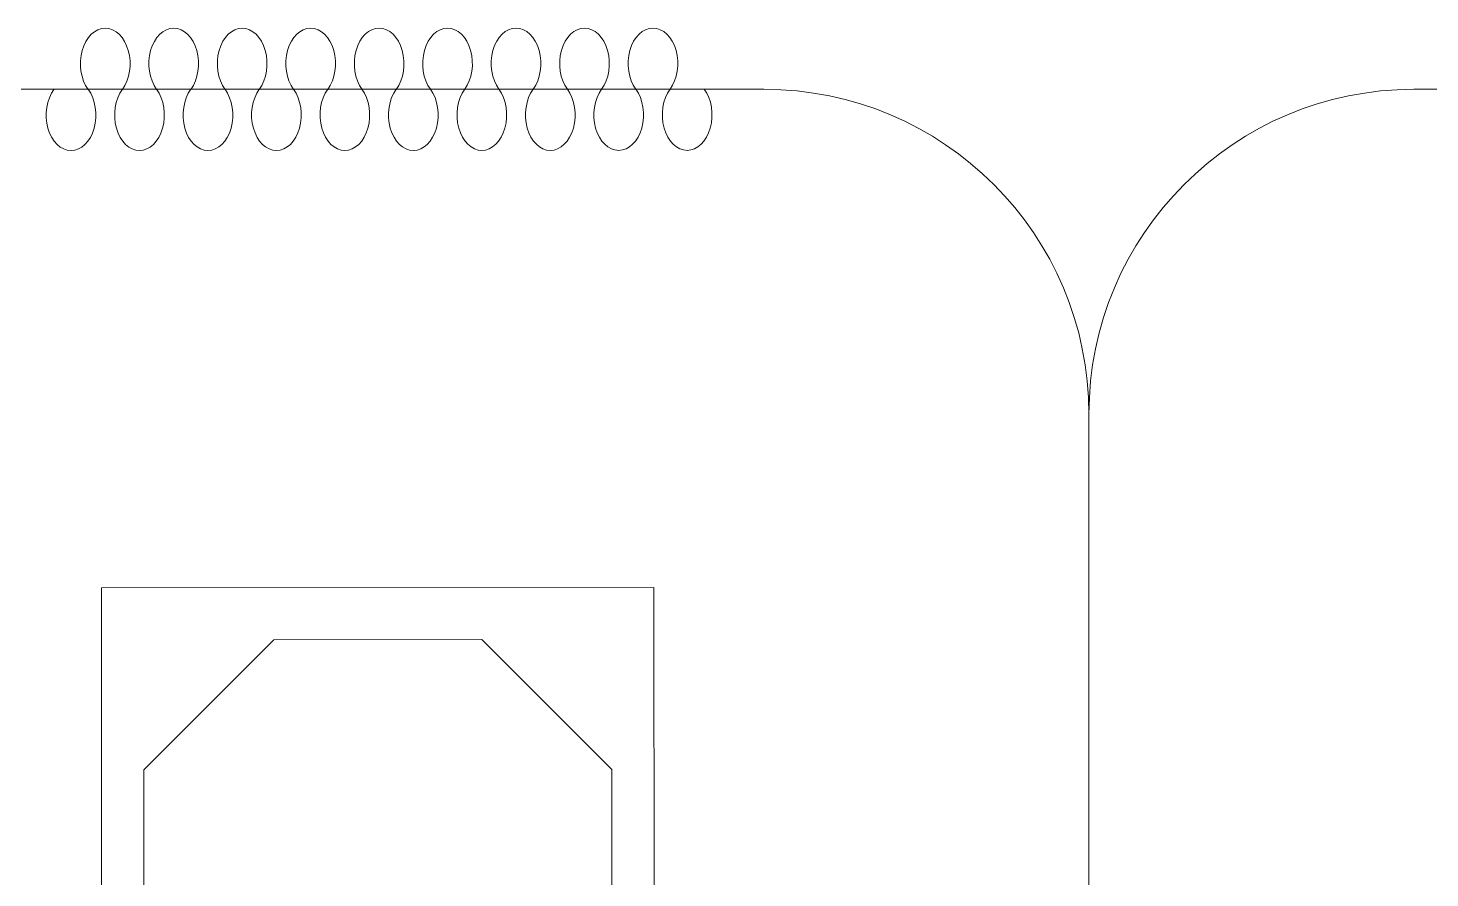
# Model space of a CAD drawing. Header units: metres. Extents: x -18745 to 220762, y -1579758 to -1356048.
# Drawn here: x 145995 to 148152, y -1409741 to -1408433 of the extents above; entities that cross this region are included whole.
import ezdxf

# ---------------------------------------------------------------- set-up
doc = ezdxf.new("R2010")
doc.units = ezdxf.units.M
doc.layers.get('0').update_dxf_attribs({"lineweight": 0})
doc.layers.add('A-100 - Copy$0$Medical Equipment and Furniture', color=8, linetype='Continuous', lineweight=0)
doc.layers.add('A-100 - Copy$0$Medical Equipment and Furniture1', color=8, linetype='Continuous', lineweight=5)

# ---------------------------------------------------------------- blocks, each defined once
blk = doc.blocks.new('A-100 - Copy$0$HF16786E-P')
at = {"layer": 'A-100 - Copy$0$Medical Equipment and Furniture1'}
for p, q in [((0, 0.425), (-2.14, 0.425)), ((-2.14, 0.425), (-2.14, -0.425)), ((-1.86, 0.36), (-2.06, 0.16)), ((-0.28, 0.36), (-1.86, 0.36)), ((-2.06, 0.16), (-2.06, -0.16)), ((-2.06, -0.16), (-1.86, -0.36)), ((-1.86, -0.36), (-0.28, -0.36)), ((-2.14, -0.425), (0, -0.425))]:
    blk.add_line(p, q, dxfattribs=at)
blk = doc.blocks.new('A-100 - Copy$0$CURTAIN')
for centre, start, end in [((-0.3386, 0.0395), 313.5684, 226.4316), ((-0.1881, 0.0395), 313.5684, 226.4316), ((-0.0376, 0.0395), 313.5684, 226.4316), ((0.1129, 0.0395), 313.5684, 226.4316), ((0.2633, 0.0395), 313.5684, 226.4316), ((0.4138, 0.0395), 313.5684, 226.4316), ((0.5643, 0.0395), 313.5684, 226.4316), ((0.7148, 0.0395), 313.5684, 226.4316), ((0.8653, 0.0395), 313.5684, 226.4316), ((0.0376, -0.0395), 133.5684, 46.4316), ((0.1881, -0.0395), 133.5684, 46.4316), ((0.3386, -0.0395), 133.5684, 46.4316), ((0.4891, -0.0395), 133.5684, 46.4316), ((0.6396, -0.0395), 133.5684, 46.4316), ((0.79, -0.0395), 133.5684, 46.4316), ((0.9405, -0.0395), 133.5684, 46.4316), ((-0.4138, -0.0395), 133.5684, 46.4316), ((-0.2633, -0.0395), 133.5684, 46.4316), ((-0.1129, -0.0395), 133.5684, 46.4316)]:
    blk.add_arc(centre, 0.0546, start, end)
blk = doc.blocks.new('A-100 - Copy')
at = {"layer": 'A-100 - Copy$0$Medical Equipment and Furniture'}
for p, q in [((145945.1, -1408527.7, -2.4), (147126.9, -1408527.7, -2.4)), ((148126.9, -1408527.7, -2.4), (149308.8, -1408527.7, -2.4)), ((147626.9, -1409027.7, -2.4), (147626.9, -1411527.7, -2.4))]:
    blk.add_line(p, q, dxfattribs=at)
for centre, start, end in [((147126.9, -1409027.7, -2.4), 0, 90), ((148126.9, -1409027.7, -2.4), 90, 180)]:
    blk.add_arc(centre, 500, start, end, dxfattribs=at)
at = {"layer": 'A-100 - Copy$0$Medical Equipment and Furniture', "extrusion": (-6.38299e-11, 1.26698e-09, -1), "xscale": 699.9999999767327, "yscale": 1000, "zscale": 1000, "rotation": 359.9859298881509}
blk.add_blockref('A-100 - Copy$0$CURTAIN', (-146719.1, -1408527.7, 2.4), dxfattribs=at)
at = {"layer": 'A-100 - Copy$0$Medical Equipment and Furniture', "xscale": 1000, "yscale": 1000, "zscale": 1000, "rotation": 270.0149936594165}
blk.add_blockref('A-100 - Copy$0$HF16786E-P', (146533.2, -1411434.6, 0), dxfattribs=at)

msp = doc.modelspace()

# ---------------------------------------------------------------- block references
msp.add_blockref('A-100 - Copy', (0, 0))

doc.saveas('drawing.dxf')
